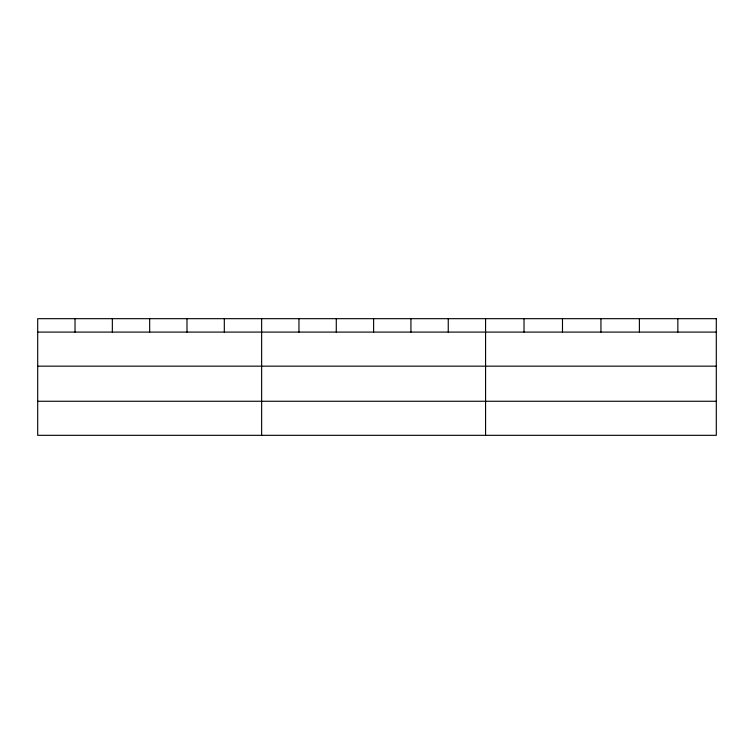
<?xml version="1.0" encoding="UTF-8"?>
<svg xmlns="http://www.w3.org/2000/svg" width="754" height="754" viewBox="0 0 754 754"><rect width="100%" height="100%" fill="white"/><g stroke="black" fill="none" stroke-linecap="round" stroke-linejoin="round"><path stroke-width="1.13" d="M37.7 332.09L716.3 332.09M37.7 366.161L716.3 366.161M37.7 401.26L716.3 401.26M677.846 318.678L677.846 332.09M639.392 318.678L639.392 332.09M600.938 318.678L600.938 332.09M562.484 318.678L562.484 332.09M524.03 318.678L524.03 332.09M485.576 318.678L485.576 435.322M448.253 318.678L448.253 332.09M410.93 318.678L410.93 332.09M373.607 318.678L373.607 332.09M336.284 318.678L336.284 332.09M298.961 318.678L298.961 332.09M261.638 318.678L261.638 435.322M224.315 318.678L224.315 332.09M186.992 318.678L186.992 332.09M149.669 318.678L149.669 332.09M112.346 318.678L112.346 332.09M75.023 318.678L75.023 332.09M716.3 318.678L37.7 318.678L37.7 435.322L716.3 435.322L716.3 318.678"/></g></svg>
